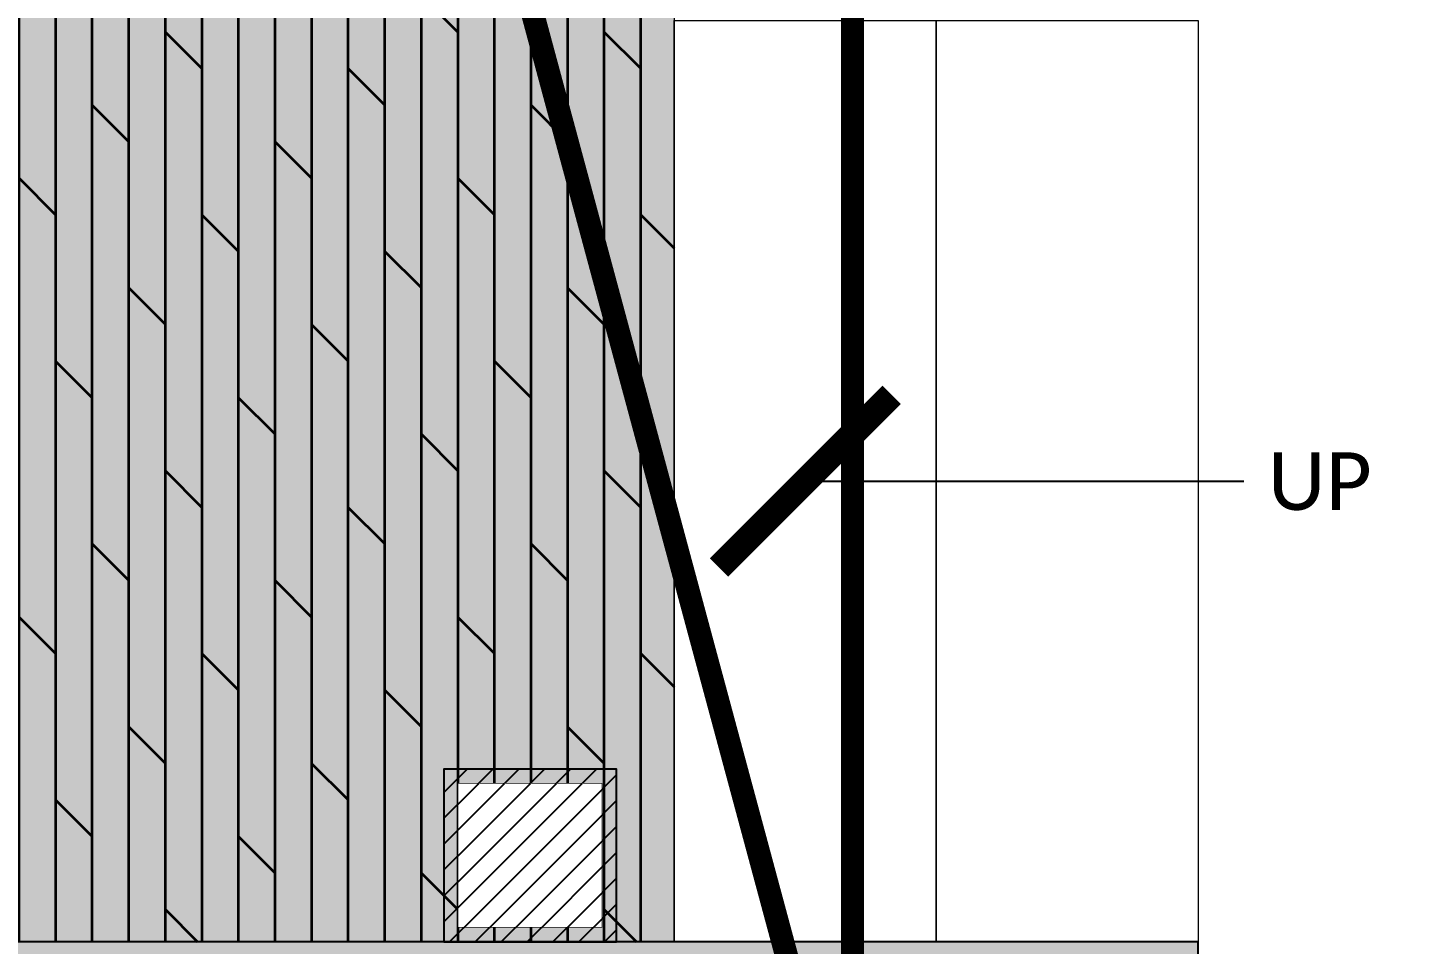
# Model space of a CAD drawing. Header units: millimetres. Extents: x -620 to 116137, y -21481 to 17762.
# Drawn here: x 12518 to 14915, y 8640 to 10233 of the extents above; entities that cross this region are included whole.
import ezdxf

# ---------------------------------------------------------------- set-up
doc = ezdxf.new("R2010")
doc.units = ezdxf.units.MM
doc.header["$LTSCALE"] = 150
doc.set_wipeout_variables(frame=1)
doc.linetypes.add('1625E_Roof Plan$0$DASHED', pattern=[0.75, 0.5, -0.25])
for name, color, linetype in [('1625_East Villa$0$ad-Arrow', 32, 'Continuous'), ('1625_East Villa$0$ad-Elevation 10', 8, 'Continuous'), ('1625_East Villa$0$ad-MS Columns', 1, 'Continuous'), ('1625_East Villa$0$ad-Text main', 7, 'Continuous'), ('1625E_Columns$0$ad-RCC', 3, 'Continuous'), ('1625E_Columns$0$ad-RCC Hatch', 125, 'Continuous'), ('1625E_Roof Plan$0$ad-Secondary Roof', 6, 'Continuous')]:
    doc.layers.add(name, color=color, linetype=linetype)
doc.layers.add('1625_East Villa$0$ad-Landscape', color=7, linetype='Continuous', lineweight=35, true_color=0x007f00)
doc.layers.add('1625_East Villa$0$ad-Verandah', color=7, linetype='Continuous', true_color=0xa57c52)
doc.styles.add('1625_East Villa$0$6 U T S R N_Corridor-Basement$0$Standard', font='arial.ttf')
doc.styles.add('1625_East Villa$0$Standard', font='calibril.ttf')
doc.dimstyles.new('1625_East Villa$0$A-100-DIM-INT (MM-FT)', dxfattribs={"dimscale": 50, "dimtxt": 2.4, "dimasz": 1, "dimexe": 5, "dimexo": 100, "dimgap": 1, "dimtad": 0, "dimdec": 0, "dimdsep": 46, "dimtxsty": '1625_East Villa$0$Standard', "dimblk": '1625_East Villa$0$_ArchTick', "dimcen": 0.025, "dimse1": 1, "dimse2": 1, "dimclrd": 256, "dimclre": 256, "dimclrt": 256, "dimazin": 2, "dimtfac": 1, "dimtdec": 0, "dimtix": 1, "dimtmove": 2, "dimatfit": 3, "dimldrblk": '1625_East Villa$0$_ArchTick', "dimfxl": 1, "dimtolj": 1, "dimtzin": 0, "dimarcsym": 0})

# ---------------------------------------------------------------- blocks, each defined once
blk = doc.blocks.new('1625_East Villa$0$_ArchTick')
at = {"color": 0, "linetype": 'ByBlock', "const_width": 0.15}
blk.add_lwpolyline([(-0.5, -0.5), (0.5, 0.5)], dxfattribs=at)
blk = doc.blocks.new('1625E_Roof Plan')
at = {"layer": '1625E_Roof Plan$0$ad-Secondary Roof', "linetype": '1625E_Roof Plan$0$DASHED', "ltscale": 2, "const_width": 40}
for points in [[(13950, 14220), (13138.3, 11207.5), (13950, 8195)], [(12570, 8195), (10022.5, 11207.5), (12570, 14220), (13950, 14220), (13950, 8195)]]:
    blk.add_lwpolyline(points, close=True, dxfattribs=at)
blk = doc.blocks.new('1625E_Columns$0$A$C42b14ea2')
at = {"layer": '1625E_Columns$0$ad-RCC Hatch', "transparency": 33554687}
h = blk.add_hatch(dxfattribs=at)
h.set_pattern_fill('ANSI31', color=256, scale=10)
h.set_pattern_definition([(45, (13250, 8645), (-22.45064, 22.45064), [])])
h.paths.add_polyline_path([(0, 0), (300, 0), (300, 300), (0, 300)])
at = {"layer": '1625E_Columns$0$ad-RCC'}
blk.add_lwpolyline([(0, 0), (300, 0), (300, 300), (0, 300)], close=True, dxfattribs=at)
blk = doc.blocks.new('1625E_Columns')
at = {"layer": '1625E_Columns$0$ad-RCC'}
blk.add_blockref('1625E_Columns$0$A$C42b14ea2', (13240, 8645), dxfattribs=at)
blk = doc.blocks.new('1625_East Villa$0$zw$B0BD')
blk.add_wipeout([(0, 0), (250, 0), (250, -250), (0, -250)])
at = {"layer": '1625_East Villa$0$ad-MS Columns'}
h = blk.add_hatch(dxfattribs=at)
h.set_pattern_fill('ANSI31', color=256, scale=10)
h.set_pattern_definition([(45, (4e-12, -250), (-22.4506, 22.4506), [])])
h.paths.add_polyline_path([(0, 0), (250, 0), (250, -250), (0, -250)])
at = {"layer": '1625_East Villa$0$ad-MS Columns', "const_width": 1}
blk.add_lwpolyline([(0, 0), (250, 0), (250, -250), (0, -250)], close=True, dxfattribs=at)
blk = doc.blocks.new('1625_East Villa$0$zw$BD87')
at = {"layer": '1625_East Villa$0$ad-MS Columns'}
blk.add_blockref('1625_East Villa$0$zw$B0BD', (1145, 8920), dxfattribs=at)
blk = doc.blocks.new('1625_East Villa$0$zw$959F')
at = {"transparency": 33554559}
h = blk.add_hatch(color=43, dxfattribs=at)
h.dxf.hatch_style = 1
h.paths.add_polyline_path([(0, 0), (1520, 0), (1520, -4975), (0, -4975)])
h = blk.add_hatch(color=256, dxfattribs=at)
h.dxf.hatch_style = 1
h.set_gradient(color1=(153, 204, 0), color2=(63, 127, 0), tint=1, name='INVSPHERICAL')
h.paths.add_polyline_path([(0, -8875), (2430, -8875), (2430, -4975), (0, -4975)])
h = blk.add_hatch(dxfattribs=at)
h.set_pattern_fill('GRASS', color=74)
h.set_pattern_definition([(90, (-1096435.541, 661200.024), (-17.96051224, 17.96051224), [4.7625, -31.1585245]), (45, (-1096435.54, 661200.024), (-17.96051224, 17.96051224), [4.7625, -20.6375]), (135, (-1096435.54, 661200.024), (-17.96051224, -17.96051224), [4.7625, -20.6375])])
h.paths.add_polyline_path([(0, -8875), (2430, -8875), (2430, -4975), (0, -4975)])
at = {"layer": '1625_East Villa$0$ad-Landscape', "transparency": 33554687}
h = blk.add_hatch(dxfattribs=at)
h.set_pattern_fill('DOLMIT', color=44, scale=10, angle=270)
h.set_pattern_definition([(270, (-454666.75, 133732.39), (63.5, -1e-14), []), (315, (-454666.75, 133732.4), (126.999913, 126.999913), [89.80256, -179.60512])])
h.paths.add_polyline_path([(0, 0), (1520, 0), (1520, -4975), (0, -4975)])
at = {"layer": '1625_East Villa$0$ad-Elevation 10'}
blk.add_lwpolyline([(0, -8875), (2430, -8875), (2430, -4975), (0, -4975)], close=True, dxfattribs=at)
at = {"layer": '1625_East Villa$0$ad-Verandah', "lineweight": 9}
for points in [[(0, 0), (1520, 0), (1520, -4975), (0, -4975)], [(1975, -4975), (1520, -4975), (1520, -3375), (1975, -3375)], [(2430, -4975), (1975, -4975), (1975, -3375), (2430, -3375)]]:
    blk.add_lwpolyline(points, close=True, dxfattribs=at)
at = {"layer": '1625_East Villa$0$ad-Text main', "insert": (2641.3, -4175.7, 0), "char_height": 100, "width": 207.6, "attachment_point": 5, "style": '1625_East Villa$0$6 U T S R N_Corridor-Basement$0$Standard', "bg_fill": 2}
blk.add_mtext('{\\fCalibri Light|b0|i0|c0|p34;UP}', dxfattribs=at)
at = {"layer": '1625_East Villa$0$ad-Arrow'}
blk.add_leader([(1747.8, -4175), (2509.4, -4175)], dimstyle='1625_East Villa$0$A-100-DIM-INT (MM-FT)', override={"dimscale": 1, "dimasz": 300, "dimgap": 50, "dimtad": 0}, dxfattribs=at)
blk = doc.blocks.new('1625_East Villa')
at = {"layer": '1625_East Villa$0$ad-Verandah'}
blk.add_blockref('1625_East Villa$0$zw$959F', (12120, 13620), dxfattribs=at)
blk.add_blockref('1625E_Roof Plan', (0, 0))
blk.add_blockref('1625E_Columns', (0, 0))
at = {"layer": '1625_East Villa$0$ad-MS Columns'}
blk.add_blockref('1625_East Villa$0$zw$BD87', (12120, 0), dxfattribs=at)

msp = doc.modelspace()

# ---------------------------------------------------------------- block references
msp.add_blockref('1625_East Villa', (0, 0))

doc.saveas('drawing.dxf')
